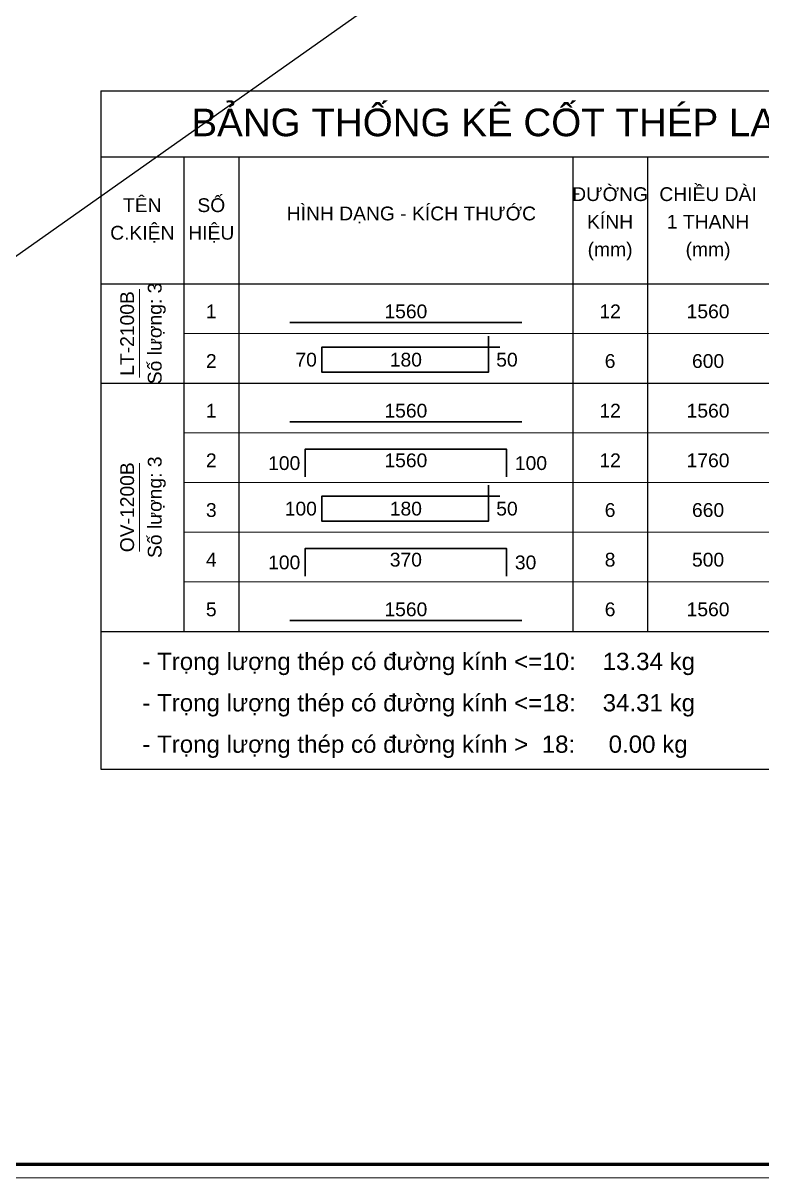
# Model space of a CAD drawing. Header units: millimetres. Extents: x -295047 to 304185, y -728047 to -308748.
# Drawn here: x 198096 to 206948, y -345434 to -331591 of the extents above; entities that cross this region are included whole.
import ezdxf
from ezdxf.enums import TextEntityAlignment as Align

# ---------------------------------------------------------------- set-up
doc = ezdxf.new("R2010")
doc.units = ezdxf.units.MM
doc.header["$MEASUREMENT"] = 0
doc.linetypes.add('HIDDEN', pattern=[0.375, 0.25, -0.125])
doc.layers.get('Defpoints').update_dxf_attribs({"color": 1})
doc.layers.add('KCS_Plotter', color=11, linetype='Continuous', plot=False)
for name, color, linetype, lineweight in [('Khungten_LCDI', 7, 'Continuous', 5), ('LC MANH DUT', 35, 'HIDDEN', 5), ('LC Net dam 1', 30, 'Continuous', 30), ('LC Net thay', 7, 'Continuous', 25), ('LC Text1', 3, 'Continuous', 20)]:
    doc.layers.add(name, color=color, linetype=linetype, lineweight=lineweight)
doc.styles.add('Hoa', font='micross.ttf')
doc.styles.add('Khungten', font='VHAVAN.TTF', dxfattribs={"width": 0.9, "height": 5000})
doc.styles.add('Thuong', font='micross.ttf')
doc.styles.add('Title', font='VHBLACK.TTF', dxfattribs={"width": 0.8})

# ---------------------------------------------------------------- blocks, each defined once
blk = doc.blocks.new('lcdi fix')
at = {"layer": 'Defpoints', "lineweight": 0}
blk.add_lwpolyline([(-1200, -14850), (-1200, 14850), (40800, 14850), (40800, -14850)], close=True, dxfattribs=at)
at = {"layer": 'Khungten_LCDI', "color": 5, "lineweight": 60}
blk.add_lwpolyline([(0, -14650), (0, 14650), (40600, 14650), (40600, -14650)], close=True, dxfattribs=at)
at = {"color": 7, "style": 'Khungten', "width": 0.8}
for tag, p in [('REVISION', (39499, -10746)), ('NGAYHT', (39546, -11609))]:
    blk.add_attdef(tag, text='', height=200, dxfattribs=at).set_placement(p, align=Align.CENTER)
at = {"layer": 'LC Text1', "style": 'Title', "width": 1.485915}
for tag, p, p2 in [('TENBANVE1', (36913, -8886), (40339, -8886)), ('TENBANVE2', (36913, -9562), (40339, -9562))]:
    blk.add_attdef(tag, text='', height=250, dxfattribs=at).set_placement(p, p2, align=Align.FIT)
at = {"layer": 'LC Text1', "style": 'Title', "width": 0.7}
blk.add_attdef('SOBANVE', text='', height=250, dxfattribs=at).set_placement((39562, -13896), align=Align.CENTER)

msp = doc.modelspace()

# ---------------------------------------------------------------- linework, layer by layer
at = {"layer": 'KCS_Plotter', "ltscale": 2}
msp.add_line((182385, -345433.5), (215985, -321673.5), dxfattribs=at)
at = {"layer": 'LC MANH DUT'}
for p, q in [((200019.8, -335310.9), (211692.9, -335310.9)), ((200019.8, -335906.2), (211692.9, -335906.2)), ((200019.8, -336501.4), (211692.9, -336501.4)), ((200019.8, -337096.6), (211692.9, -337096.6)), ((200019.8, -337691.9), (211692.9, -337691.9)), ((200019.8, -338287.1), (211692.9, -338287.1)), ((200019.8, -338882.3), (211692.9, -338882.3))]:
    msp.add_line(p, q, dxfattribs=at)
at = {"layer": 'LC Net dam 1'}
for points in [[(201292.9, -335178.7), (204070.7, -335178.7)], [(203806.1, -335476.3), (201673.2, -335476.3), (201673.2, -335773.9), (203673.8, -335773.9), (203673.8, -335344)], [(201292.9, -336369.1), (204070.7, -336369.1)], [(201474.8, -337030.5), (201474.8, -336699.8), (203888.8, -336699.8), (203888.8, -337030.5)], [(203806.1, -337262), (201673.2, -337262), (201673.2, -337559.6), (203673.8, -337559.6), (203673.8, -337129.7)], [(201474.8, -338220.9), (201474.8, -337890.3), (203888.8, -337890.3), (203888.8, -338220.9)], [(201292.9, -338750), (204070.7, -338750)]]:
    msp.add_lwpolyline(points, dxfattribs=at)
at = {"layer": 'LC Net thay'}
for p, q in [((199027.8, -332401), (211692.9, -332401)), ((199027.8, -332401), (199027.8, -340535.7)), ((199027.8, -333194.6), (211692.9, -333194.6)), ((200019.8, -333194.6), (200019.8, -338882.3)), ((200681.2, -333194.6), (200681.2, -338882.3)), ((204682.4, -333194.6), (204682.4, -338882.3)), ((205575.3, -333194.6), (205575.3, -338882.3)), ((199027.8, -334715.7), (211692.9, -334715.7)), ((199027.8, -335906.2), (211692.9, -335906.2)), ((199027.8, -338882.3), (211692.9, -338882.3)), ((199027.8, -338882.3), (211692.9, -338882.3)), ((199027.8, -340535.7), (211692.9, -340535.7))]:
    msp.add_line(p, q, dxfattribs=at)
at = {"layer": 'LC Text1'}
for p, q in [((199490.7, -335840), (199490.7, -334781.9)), ((199490.7, -337923.3), (199490.7, -336865.2))]:
    msp.add_line(p, q, dxfattribs=at)

# ---------------------------------------------------------------- block references
at = {"layer": 'LC Net thay', "extrusion": (0.000528397, 4.04352e-06, 1), "xscale": 0.7998127431915381, "yscale": 0.7998127431915381, "zscale": 0.7998127431915381, "rotation": 359.9999999999995}
msp.add_blockref('lcdi fix', (183336.9, -333556.3, 95.1), dxfattribs=at)

# ---------------------------------------------------------------- texts
at = {"layer": 'LC Text1', "color": 4, "style": 'Hoa'}
msp.add_text('BẢNG THỐNG KÊ CỐT THÉP LANH TÔ, Ô VĂNG', height=330.681, dxfattribs=at).set_placement((205360.3, -332946.6), align=Align.CENTER)
at = {"layer": 'LC Text1'}
for s, height, style, p in [('ĐƯỜNG', 165.34, 'Hoa', (205128.8, -333723.7)), ('CHIỀU DÀI', 165.34, 'Hoa', (206302.8, -333723.7)), ('TÊN', 165.34, 'Hoa', (199523.8, -333855.9)), ('SỐ', 165.34, 'Hoa', (200350.5, -333855.9)), ('HÌNH DẠNG - KÍCH THƯỚC', 165.341, 'Hoa', (202747.9, -333955.2)), ('KÍNH', 165.34, 'Hoa', (205128.8, -334054.4)), ('1 THANH', 165.34, 'Hoa', (206302.8, -334054.4)), ('C.KIỆN', 165.34, 'Hoa', (199523.8, -334186.6)), ('HIỆU', 165.34, 'Hoa', (200350.5, -334186.6)), ('(mm)', 165.34, 'Thuong', (205128.8, -334385)), ('(mm)', 165.34, 'Thuong', (206302.8, -334385))]:
    msp.add_text(s, height=height, dxfattribs=dict(at, style=style)).set_placement(p, align=Align.CENTER)
at = {"layer": 'LC Text1', "style": 'Hoa'}
for s, height, p in [('Số lượng: 3', 165.341, (199755.3, -335310.9)), ('LT-2100B', 165.34, (199424.6, -335310.9)), ('Số lượng: 3', 165.341, (199755.3, -337394.2)), ('OV-1200B', 165.34, (199424.6, -337394.2))]:
    msp.add_text(s, height=height, rotation=90.00021, dxfattribs=at).set_placement(p, align=Align.CENTER)
for s, height, p in [('1', 165.3, (200350.5, -335178.7)), ('1560', 165.34, (202681.8, -335178.7)), ('12', 165.34, (205128.8, -335178.7)), ('1560', 165.34, (206302.8, -335178.7)), ('180', 165.34, (202681.8, -335757.4)), ('2', 165.3, (200350.5, -335773.9)), ('6', 165.3, (205128.8, -335773.9)), ('1', 165.3, (200350.5, -336369.1)), ('1560', 165.34, (202681.8, -336369.1)), ('12', 165.34, (205128.8, -336369.1)), ('1560', 165.34, (206302.8, -336369.1)), ('2', 165.3, (200350.5, -336964.4)), ('1560', 165.34, (202681.8, -336964.4)), ('12', 165.34, (205128.8, -336964.4)), ('3', 165.3, (200350.5, -337559.6)), ('180', 165.34, (202681.8, -337543)), ('6', 165.3, (205128.8, -337559.6)), ('4', 165.3, (200350.5, -338154.8)), ('370', 165.34, (202681.8, -338154.8)), ('8', 165.3, (205128.8, -338154.8)), ('5', 165.3, (200350.5, -338750)), ('1560', 165.34, (202681.8, -338750)), ('6', 165.3, (205128.8, -338750)), ('1560', 165.34, (206302.8, -338750))]:
    msp.add_text(s, height=height, dxfattribs=at).set_placement(p, align=Align.BOTTOM_CENTER)
for s, p in [('70', (201615.3, -335757.4)), ('100', (201416.9, -336997.4)), ('100', (201615.3, -337543)), ('100', (201416.9, -338187.9))]:
    msp.add_text(s, height=165.34, dxfattribs=at).set_placement(p, align=Align.BOTTOM_RIGHT)
for s, p in [('50', (203764.8, -335757.4)), ('100', (203988, -336997.4)), ('50', (203764.8, -337543)), ('30', (203988, -338187.9))]:
    msp.add_text(s, height=165.34, dxfattribs=at).set_placement(p, align=Align.BOTTOM_LEFT)
at = {"layer": 'LC Text1', "color": 7, "style": 'Hoa'}
for s, p in [('600', (206302.8, -335773.9)), ('1760', (206302.8, -336964.4)), ('660', (206302.8, -337559.6)), ('500', (206302.8, -338154.8))]:
    msp.add_text(s, height=165.34, dxfattribs=at).set_placement(p, align=Align.BOTTOM_CENTER)
at = {"layer": 'LC Text1', "style": 'Hoa'}
for s, p in [('- Trọng lượng thép có đường kính <=10:    13.34 kg', (199523.8, -339345.3)), ('- Trọng lượng thép có đường kính <=18:    34.31 kg', (199523.8, -339841.3)), ('- Trọng lượng thép có đường kính >  18:     0.00 kg', (199523.8, -340337.3))]:
    msp.add_text(s, height=206.676, dxfattribs=at).set_placement(p)

doc.saveas('drawing.dxf')
